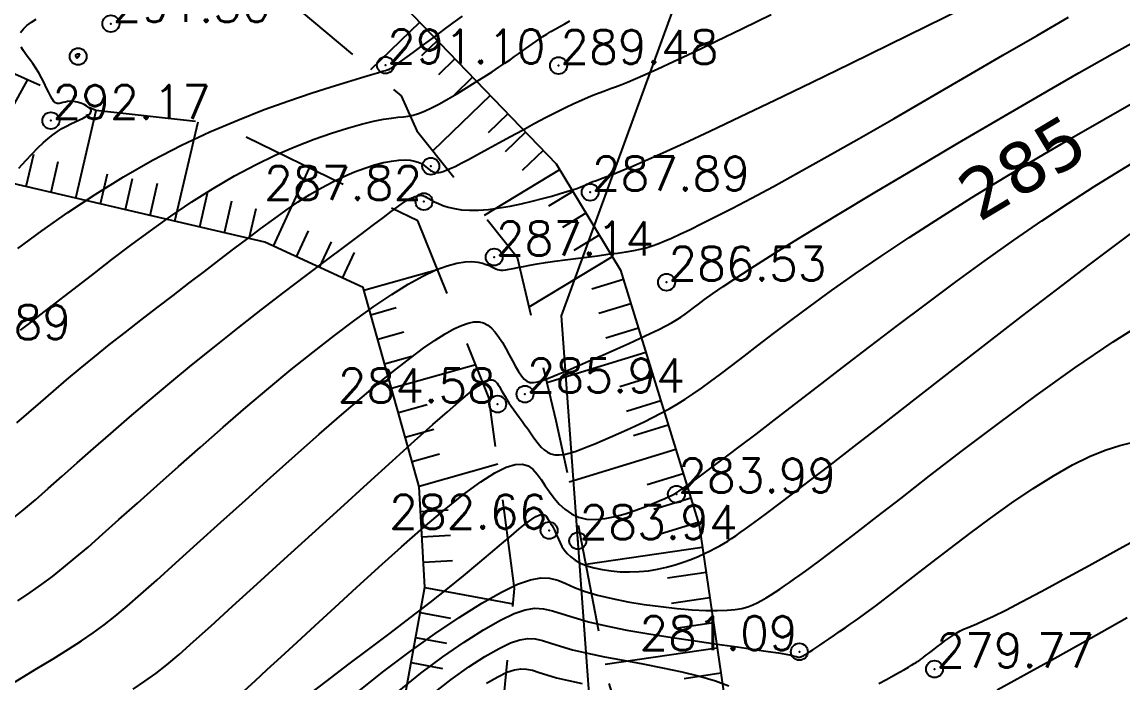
# Model space of a CAD drawing. Header units: millimetres. Extents: x 524954 to 526204, y 9523489 to 9524010.
# Drawn here: x 526036.5 to 526068.94, y 9523775.58 to 9523795.05 of the extents above; entities that cross this region are included whole.
import ezdxf
from ezdxf.enums import TextEntityAlignment as Align

# ---------------------------------------------------------------- set-up
doc = ezdxf.new("R2010")
doc.units = ezdxf.units.MM
doc.header["$PDMODE"] = 32
doc.header["$PDSIZE"] = 0.5
doc.linetypes.add('CACHE2', pattern=[4.7625, 3.175, -1.5875])
for name, color, linetype in [('Bas_Talus', 40, 'CACHE2'), ('CN_01_00', 3, 'Continuous'), ('CN_02_00', 4, 'Continuous'), ('CN_05_00', 6, 'Continuous'), ('CN_10_00', 1, 'Continuous'), ('Cotation Courbes de niveau', 7, 'Continuous'), ('Haut_Talus', 30, 'Continuous'), ('PLUME_4', 3, 'Continuous'), ('Talus', 2, 'Continuous'), ('TopoAlt', 3, 'Continuous'), ('TOPOJIS', 7, 'Continuous')]:
    doc.layers.add(name, color=color, linetype=linetype)
doc.styles.add('Simplex 1.0', font='Simplex.shx', dxfattribs={"width": 0.99, "height": 1})
doc.styles.add('Verdana 1.0', font='verdana.ttf', dxfattribs={"width": 0.99, "height": 1})

# ---------------------------------------------------------------- blocks, each defined once
blk = doc.blocks.new('TCPOINT M')
at = {"color": 0}
blk.add_point((0, 0), dxfattribs=at)
at = {"layer": 'TopoAlt', "style": 'Simplex 1.0', "width": 0.99}
blk.add_attdef('ALT', (0.15, 0.15), '', height=1, dxfattribs=at)

msp = doc.modelspace()

# ---------------------------------------------------------------- linework, layer by layer
at = {"layer": 'Bas_Talus', "flags": 128}
for points in [[(526014.289, 9523817.598), (526018.793, 9523810.412), (526022.725, 9523805.249), (526025.26, 9523803.699), (526028.935, 9523802.665), (526035.981, 9523799.762), (526038.258, 9523799.296), (526042.918, 9523796.703), (526044.316, 9523795.722), (526047.683, 9523792.872), (526048.148, 9523791.838), (526051.101, 9523788.108), (526052.241, 9523783.292), (526052.81, 9523780.709), (526053.796, 9523775.573), (526054.871, 9523772.115), (526056.113, 9523765.907), (526057.933, 9523760.868), (526060.417, 9523751.763)], [(526058.834, 9523750.859), (526054.874, 9523761.678), (526052.719, 9523767.792), (526050.448, 9523772.385), (526051.028, 9523778.338), (526050.271, 9523783.977), (526048.171, 9523789.181), (526042.349, 9523792.03), (526038.681, 9523792.437), (526032.568, 9523795.169), (526027.379, 9523800.009), (526021.266, 9523805.765), (526019.627, 9523807.764), (526012.873, 9523815.903)]]:
    msp.add_lwpolyline(points, dxfattribs=at)
at = {"layer": 'CN_01_00', "flags": 128}
for points, elevation in [([(526036.352, 9523783.221), (526036.702, 9523783.526), (526037.061, 9523783.839), (526037.432, 9523784.161), (526037.817, 9523784.491), (526038.22, 9523784.829), (526038.641, 9523785.176), (526039.082, 9523785.532), (526039.539, 9523785.893), (526040.007, 9523786.257), (526040.481, 9523786.622), (526040.955, 9523786.984), (526041.424, 9523787.341), (526041.883, 9523787.69), (526042.327, 9523788.029), (526042.752, 9523788.354), (526043.159, 9523788.665), (526043.549, 9523788.96), (526043.925, 9523789.238), (526044.29, 9523789.498), (526044.644, 9523789.74), (526044.989, 9523789.961), (526045.329, 9523790.161), (526045.665, 9523790.339), (526045.992, 9523790.495), (526046.309, 9523790.629), (526046.612, 9523790.741), (526046.898, 9523790.832), (526047.162, 9523790.901), (526047.402, 9523790.949), (526047.615, 9523790.976), (526047.797, 9523790.983), (526047.952, 9523790.973), (526048.081, 9523790.948), (526048.189, 9523790.913), (526048.278, 9523790.871), (526048.351, 9523790.825), (526048.412, 9523790.78), (526048.464, 9523790.738), (526048.509, 9523790.702), (526048.549, 9523790.672), (526048.585, 9523790.649), (526048.619, 9523790.631), (526048.652, 9523790.618), (526048.686, 9523790.61), (526048.722, 9523790.607), (526048.76, 9523790.607), (526048.804, 9523790.611), (526048.857, 9523790.621), (526048.925, 9523790.642), (526049.014, 9523790.675), (526049.128, 9523790.723), (526049.272, 9523790.791), (526049.452, 9523790.881), (526049.673, 9523790.997), (526049.938, 9523791.139), (526050.239, 9523791.303), (526050.566, 9523791.483), (526050.91, 9523791.672), (526051.26, 9523791.863), (526051.607, 9523792.051), (526051.94, 9523792.228), (526052.249, 9523792.389), (526052.527, 9523792.528), (526052.776, 9523792.647), (526052.999, 9523792.748), (526053.199, 9523792.834), (526053.381, 9523792.908), (526053.549, 9523792.973), (526053.705, 9523793.031), (526053.855, 9523793.085), (526054.003, 9523793.139), (526054.164, 9523793.2), (526054.353, 9523793.276), (526054.587, 9523793.374), (526054.881, 9523793.503), (526055.251, 9523793.671), (526055.713, 9523793.885), (526056.284, 9523794.154), (526056.971, 9523794.481), (526057.752, 9523794.858), (526058.597, 9523795.271)], 289), ([(526036.375, 9523777.975), (526036.74, 9523778.218), (526037.077, 9523778.455), (526037.401, 9523778.696), (526037.727, 9523778.954), (526038.071, 9523779.239), (526038.449, 9523779.563), (526038.875, 9523779.938), (526039.362, 9523780.371), (526039.903, 9523780.855), (526040.49, 9523781.381), (526041.114, 9523781.936), (526041.763, 9523782.511), (526042.431, 9523783.095), (526043.106, 9523783.678), (526043.78, 9523784.248), (526044.443, 9523784.796), (526045.09, 9523785.315), (526045.715, 9523785.802), (526046.314, 9523786.25), (526046.879, 9523786.654), (526047.406, 9523787.01), (526047.89, 9523787.312), (526048.325, 9523787.554), (526048.707, 9523787.735), (526049.038, 9523787.86), (526049.323, 9523787.937), (526049.566, 9523787.975), (526049.77, 9523787.982), (526049.94, 9523787.966), (526050.08, 9523787.935), (526050.193, 9523787.898), (526050.284, 9523787.862), (526050.358, 9523787.829), (526050.419, 9523787.799), (526050.471, 9523787.773), (526050.52, 9523787.753), (526050.57, 9523787.739), (526050.625, 9523787.731), (526050.691, 9523787.732), (526050.772, 9523787.74), (526050.869, 9523787.755), (526050.986, 9523787.777), (526051.125, 9523787.805), (526051.287, 9523787.837), (526051.476, 9523787.873), (526051.692, 9523787.911), (526051.939, 9523787.951), (526052.216, 9523787.992), (526052.517, 9523788.033), (526052.832, 9523788.074), (526053.154, 9523788.115), (526053.472, 9523788.156), (526053.779, 9523788.196), (526054.065, 9523788.235), (526054.321, 9523788.273), (526054.542, 9523788.31), (526054.735, 9523788.348), (526054.911, 9523788.391), (526055.08, 9523788.443), (526055.254, 9523788.505), (526055.442, 9523788.582), (526055.656, 9523788.677), (526055.905, 9523788.792), (526056.202, 9523788.933), (526056.553, 9523789.103), (526056.966, 9523789.309), (526057.45, 9523789.556), (526058.012, 9523789.851), (526058.66, 9523790.199), (526059.402, 9523790.606), (526060.246, 9523791.078), (526061.193, 9523791.616), (526062.217, 9523792.205), (526063.286, 9523792.824), (526064.367, 9523793.451), (526065.428, 9523794.068), (526066.436, 9523794.654), (526067.358, 9523795.187)], 287), ([(526036.377, 9523788.364), (526037.091, 9523788.888), (526037.857, 9523789.427), (526038.664, 9523789.965), (526039.498, 9523790.486), (526040.348, 9523790.974), (526041.202, 9523791.415), (526042.045, 9523791.809), (526042.863, 9523792.158), (526043.643, 9523792.464), (526044.371, 9523792.728), (526045.032, 9523792.952), (526045.614, 9523793.138), (526046.101, 9523793.288), (526046.486, 9523793.405), (526046.776, 9523793.492), (526046.986, 9523793.554), (526047.13, 9523793.595), (526047.222, 9523793.621), (526047.275, 9523793.636), (526047.304, 9523793.645), (526047.322, 9523793.652), (526047.342, 9523793.662), (526047.368, 9523793.677), (526047.405, 9523793.7), (526047.455, 9523793.733), (526047.523, 9523793.78), (526047.611, 9523793.843), (526047.723, 9523793.924), (526047.863, 9523794.026), (526048.033, 9523794.151), (526048.23, 9523794.296), (526048.45, 9523794.459), (526048.691, 9523794.636), (526048.948, 9523794.825), (526049.217, 9523795.023), (526049.495, 9523795.226)], 291), ([(526044.944, 9523775.188), (526045.507, 9523775.626), (526046.109, 9523776.084), (526046.731, 9523776.553), (526047.355, 9523777.022), (526047.962, 9523777.482), (526048.534, 9523777.922), (526049.056, 9523778.334), (526049.526, 9523778.715), (526049.946, 9523779.064), (526050.318, 9523779.378), (526050.644, 9523779.656), (526050.926, 9523779.896), (526051.165, 9523780.097), (526051.364, 9523780.258), (526051.525, 9523780.377), (526051.652, 9523780.458), (526051.75, 9523780.506), (526051.825, 9523780.527), (526051.881, 9523780.524), (526051.924, 9523780.503), (526051.958, 9523780.468), (526051.989, 9523780.425), (526052.02, 9523780.376), (526052.054, 9523780.324), (526052.088, 9523780.266), (526052.124, 9523780.203), (526052.161, 9523780.134), (526052.2, 9523780.058), (526052.239, 9523779.976), (526052.28, 9523779.886), (526052.322, 9523779.79), (526052.369, 9523779.687), (526052.425, 9523779.582), (526052.493, 9523779.476), (526052.578, 9523779.371), (526052.683, 9523779.27), (526052.813, 9523779.175), (526052.971, 9523779.088), (526053.16, 9523779.012), (526053.376, 9523778.948), (526053.615, 9523778.897), (526053.871, 9523778.859), (526054.14, 9523778.835), (526054.417, 9523778.827), (526054.697, 9523778.836), (526054.975, 9523778.862), (526055.247, 9523778.905), (526055.51, 9523778.964), (526055.763, 9523779.035), (526056.003, 9523779.114), (526056.228, 9523779.198), (526056.437, 9523779.285), (526056.627, 9523779.37), (526056.797, 9523779.451), (526056.945, 9523779.526), (526057.077, 9523779.595), (526057.197, 9523779.664), (526057.313, 9523779.734), (526057.428, 9523779.81), (526057.55, 9523779.893), (526057.684, 9523779.988), (526057.836, 9523780.097), (526058.012, 9523780.225), (526058.226, 9523780.382), (526058.491, 9523780.579), (526058.82, 9523780.826), (526059.227, 9523781.134), (526059.726, 9523781.516), (526060.331, 9523781.981), (526061.055, 9523782.541), (526061.904, 9523783.2), (526062.854, 9523783.938), (526063.871, 9523784.729), (526064.924, 9523785.545), (526065.979, 9523786.361), (526067.005, 9523787.149), (526067.967, 9523787.884), (526068.835, 9523788.538), (526069.583, 9523789.091)], 283), ([(526047.62, 9523775.324), (526048.267, 9523775.845), (526048.915, 9523776.327), (526049.538, 9523776.756), (526050.111, 9523777.119), (526050.608, 9523777.403), (526051.013, 9523777.597), (526051.344, 9523777.711), (526051.625, 9523777.755), (526051.883, 9523777.742), (526052.145, 9523777.684), (526052.435, 9523777.592), (526052.78, 9523777.479), (526053.206, 9523777.356), (526053.731, 9523777.233), (526054.335, 9523777.114), (526054.991, 9523777), (526055.672, 9523776.892), (526056.351, 9523776.791), (526057, 9523776.698), (526057.592, 9523776.616), (526058.099, 9523776.544), (526058.502, 9523776.485), (526058.806, 9523776.437), (526059.028, 9523776.398), (526059.18, 9523776.369), (526059.276, 9523776.347), (526059.332, 9523776.331), (526059.36, 9523776.321), (526059.375, 9523776.314), (526059.389, 9523776.311), (526059.404, 9523776.31), (526059.42, 9523776.311), (526059.437, 9523776.314), (526059.455, 9523776.319), (526059.473, 9523776.325), (526059.493, 9523776.333), (526059.513, 9523776.342), (526059.535, 9523776.352), (526059.56, 9523776.365), (526059.59, 9523776.382), (526059.629, 9523776.405), (526059.678, 9523776.436), (526059.741, 9523776.476), (526059.818, 9523776.527), (526059.914, 9523776.591), (526060.029, 9523776.669), (526060.16, 9523776.758), (526060.304, 9523776.856), (526060.457, 9523776.961), (526060.614, 9523777.069), (526060.772, 9523777.178), (526060.926, 9523777.286), (526061.074, 9523777.389), (526061.212, 9523777.487), (526061.352, 9523777.587), (526061.503, 9523777.698), (526061.679, 9523777.829), (526061.892, 9523777.99), (526062.152, 9523778.189), (526062.471, 9523778.436), (526062.863, 9523778.74), (526063.332, 9523779.104), (526063.868, 9523779.517), (526064.451, 9523779.96), (526065.066, 9523780.414), (526065.693, 9523780.862), (526066.316, 9523781.286), (526066.916, 9523781.667), (526067.477, 9523781.989), (526067.986, 9523782.237), (526068.447, 9523782.422), (526068.872, 9523782.558), (526069.271, 9523782.66)], 281), ([(526065.255, 9523775.345), (526065.757, 9523775.621), (526066.327, 9523775.935), (526066.955, 9523776.284), (526067.632, 9523776.661), (526068.349, 9523777.062), (526069.096, 9523777.48)], 279), ([(526050.199, 9523775.547), (526050.531, 9523775.737), (526050.802, 9523775.867), (526051.022, 9523775.943), (526051.21, 9523775.972), (526051.382, 9523775.964), (526051.557, 9523775.925), (526051.75, 9523775.864), (526051.981, 9523775.788), (526052.265, 9523775.706), (526052.616, 9523775.623), (526053.022, 9523775.537)], 279)]:
    msp.add_lwpolyline(points, dxfattribs=dict(at, elevation=elevation))
at = {"layer": 'CN_01_00', "elevation": 291, "flags": 128}
msp.add_lwpolyline([(526038.204, 9523794.097), (526038.199, 9523794.102), (526038.191, 9523794.105), (526038.182, 9523794.106), (526038.17, 9523794.105), (526038.158, 9523794.103), (526038.146, 9523794.101), (526038.134, 9523794.097), (526038.122, 9523794.093), (526038.112, 9523794.089), (526038.102, 9523794.085), (526038.094, 9523794.08), (526038.087, 9523794.076), (526038.082, 9523794.071), (526038.078, 9523794.066), (526038.075, 9523794.061), (526038.075, 9523794.056), (526038.076, 9523794.051), (526038.078, 9523794.045), (526038.081, 9523794.04), (526038.085, 9523794.034), (526038.09, 9523794.029), (526038.094, 9523794.022), (526038.099, 9523794.016), (526038.103, 9523794.009), (526038.107, 9523794.002), (526038.111, 9523793.996), (526038.116, 9523793.992), (526038.121, 9523793.988), (526038.127, 9523793.987), (526038.134, 9523793.988), (526038.142, 9523793.993), (526038.151, 9523794.001), (526038.162, 9523794.012), (526038.172, 9523794.024), (526038.183, 9523794.038), (526038.192, 9523794.053), (526038.199, 9523794.066), (526038.204, 9523794.079), (526038.206, 9523794.089), (526038.204, 9523794.097)], close=True, dxfattribs=at)
at = {"layer": 'CN_02_00', "flags": 128}
for points, elevation in [([(526036.205, 9523780.385), (526036.541, 9523780.66), (526036.895, 9523780.959), (526037.275, 9523781.286), (526037.687, 9523781.648), (526038.132, 9523782.041), (526038.611, 9523782.465), (526039.123, 9523782.915), (526039.669, 9523783.389), (526040.247, 9523783.885), (526040.858, 9523784.399), (526041.501, 9523784.929), (526042.174, 9523785.472), (526042.864, 9523786.017), (526043.556, 9523786.555), (526044.233, 9523787.076), (526044.881, 9523787.569), (526045.483, 9523788.024), (526046.024, 9523788.431), (526046.489, 9523788.78), (526046.867, 9523789.063), (526047.164, 9523789.287), (526047.392, 9523789.457), (526047.562, 9523789.584), (526047.686, 9523789.675), (526047.775, 9523789.738), (526047.841, 9523789.782), (526047.895, 9523789.814), (526047.946, 9523789.841), (526047.996, 9523789.865), (526048.044, 9523789.885), (526048.09, 9523789.902), (526048.134, 9523789.916), (526048.174, 9523789.927), (526048.211, 9523789.934), (526048.243, 9523789.938), (526048.271, 9523789.939), (526048.298, 9523789.936), (526048.325, 9523789.928), (526048.356, 9523789.915), (526048.394, 9523789.897), (526048.441, 9523789.871), (526048.501, 9523789.838), (526048.576, 9523789.797), (526048.669, 9523789.748), (526048.782, 9523789.695), (526048.916, 9523789.641), (526049.073, 9523789.589), (526049.255, 9523789.546), (526049.462, 9523789.513), (526049.697, 9523789.496), (526049.961, 9523789.497), (526050.254, 9523789.521), (526050.569, 9523789.564), (526050.895, 9523789.621), (526051.224, 9523789.689), (526051.545, 9523789.764), (526051.85, 9523789.841), (526052.129, 9523789.916), (526052.372, 9523789.986), (526052.573, 9523790.045), (526052.734, 9523790.096), (526052.86, 9523790.139), (526052.957, 9523790.174), (526053.03, 9523790.203), (526053.084, 9523790.227), (526053.124, 9523790.246), (526053.156, 9523790.262), (526053.184, 9523790.276), (526053.213, 9523790.289), (526053.246, 9523790.303), (526053.287, 9523790.32), (526053.34, 9523790.34), (526053.409, 9523790.365), (526053.497, 9523790.397), (526053.608, 9523790.438), (526053.749, 9523790.49), (526053.932, 9523790.559), (526054.173, 9523790.656), (526054.488, 9523790.787), (526054.891, 9523790.962), (526055.398, 9523791.189), (526056.024, 9523791.475), (526056.786, 9523791.83), (526057.689, 9523792.258), (526058.705, 9523792.744), (526059.799, 9523793.272), (526060.933, 9523793.824), (526062.072, 9523794.381), (526063.178, 9523794.926), (526064.216, 9523795.441)], 288), ([(526036.462, 9523794.741), (526036.542, 9523794.844), (526036.649, 9523794.944), (526036.778, 9523795.04), (526036.923, 9523795.131)], 292), ([(526036.296, 9523775.588), (526036.893, 9523775.945), (526037.425, 9523776.267), (526037.875, 9523776.546), (526038.26, 9523776.794), (526038.602, 9523777.028), (526038.924, 9523777.265), (526039.25, 9523777.522), (526039.602, 9523777.818), (526040.003, 9523778.167), (526040.476, 9523778.589), (526041.037, 9523779.094), (526041.672, 9523779.668), (526042.363, 9523780.292), (526043.088, 9523780.946), (526043.827, 9523781.611), (526044.561, 9523782.266), (526045.269, 9523782.892), (526045.93, 9523783.47), (526046.53, 9523783.984), (526047.068, 9523784.434), (526047.548, 9523784.823), (526047.975, 9523785.155), (526048.353, 9523785.435), (526048.686, 9523785.665), (526048.979, 9523785.85), (526049.235, 9523785.994), (526049.459, 9523786.099), (526049.656, 9523786.168), (526049.828, 9523786.203), (526049.979, 9523786.203), (526050.114, 9523786.172), (526050.236, 9523786.11), (526050.35, 9523786.019), (526050.458, 9523785.9), (526050.564, 9523785.755), (526050.669, 9523785.591), (526050.771, 9523785.416), (526050.871, 9523785.235), (526050.967, 9523785.057), (526051.059, 9523784.89), (526051.147, 9523784.739), (526051.23, 9523784.614), (526051.309, 9523784.518), (526051.39, 9523784.454), (526051.48, 9523784.42), (526051.586, 9523784.414), (526051.715, 9523784.437), (526051.875, 9523784.486), (526052.073, 9523784.561), (526052.316, 9523784.661), (526052.607, 9523784.784), (526052.938, 9523784.926), (526053.296, 9523785.08), (526053.667, 9523785.243), (526054.038, 9523785.407), (526054.398, 9523785.568), (526054.732, 9523785.72), (526055.029, 9523785.859), (526055.278, 9523785.979), (526055.485, 9523786.084), (526055.658, 9523786.177), (526055.804, 9523786.263), (526055.934, 9523786.346), (526056.054, 9523786.43), (526056.174, 9523786.518), (526056.301, 9523786.616), (526056.447, 9523786.727), (526056.628, 9523786.862), (526056.865, 9523787.032), (526057.177, 9523787.246), (526057.585, 9523787.516), (526058.108, 9523787.853), (526058.765, 9523788.266), (526059.578, 9523788.767), (526060.554, 9523789.36), (526061.662, 9523790.026), (526062.858, 9523790.739), (526064.1, 9523791.473), (526065.344, 9523792.202), (526066.548, 9523792.902), (526067.667, 9523793.546), (526068.66, 9523794.108), (526069.494, 9523794.569)], 286), ([(526036.412, 9523790.736), (526036.615, 9523790.963), (526036.8, 9523791.162), (526036.97, 9523791.335), (526037.127, 9523791.485), (526037.274, 9523791.613), (526037.413, 9523791.724), (526037.547, 9523791.819), (526037.678, 9523791.903), (526037.81, 9523791.977), (526037.942, 9523792.044), (526038.073, 9523792.105), (526038.196, 9523792.162), (526038.308, 9523792.216), (526038.403, 9523792.268), (526038.478, 9523792.318), (526038.526, 9523792.367), (526038.544, 9523792.418), (526038.529, 9523792.47), (526038.484, 9523792.521), (526038.416, 9523792.57), (526038.33, 9523792.615), (526038.233, 9523792.654), (526038.131, 9523792.684), (526038.028, 9523792.703), (526037.932, 9523792.71), (526037.847, 9523792.704), (526037.772, 9523792.689), (526037.706, 9523792.67), (526037.647, 9523792.653), (526037.593, 9523792.643), (526037.542, 9523792.645), (526037.493, 9523792.665), (526037.443, 9523792.709), (526037.392, 9523792.779), (526037.338, 9523792.874), (526037.28, 9523792.988), (526037.218, 9523793.117), (526037.151, 9523793.256), (526037.078, 9523793.401), (526036.998, 9523793.548), (526036.911, 9523793.691), (526036.817, 9523793.827), (526036.72, 9523793.956), (526036.627, 9523794.08), (526036.543, 9523794.198), (526036.474, 9523794.311)], 292), ([(526043.064, 9523775.331), (526043.373, 9523775.614), (526043.733, 9523775.945), (526044.146, 9523776.325), (526044.616, 9523776.757), (526045.146, 9523777.246), (526045.736, 9523777.79), (526046.369, 9523778.372), (526047.028, 9523778.971), (526047.693, 9523779.566), (526048.344, 9523780.136), (526048.964, 9523780.66), (526049.531, 9523781.117), (526050.028, 9523781.486), (526050.441, 9523781.75), (526050.775, 9523781.918), (526051.043, 9523782), (526051.257, 9523782.009), (526051.429, 9523781.956), (526051.57, 9523781.854), (526051.693, 9523781.715), (526051.808, 9523781.55), (526051.927, 9523781.371), (526052.055, 9523781.186), (526052.193, 9523781.003), (526052.345, 9523780.83), (526052.514, 9523780.675), (526052.703, 9523780.544), (526052.914, 9523780.446), (526053.152, 9523780.388), (526053.416, 9523780.376), (526053.7, 9523780.403), (526053.994, 9523780.462), (526054.289, 9523780.543), (526054.575, 9523780.638), (526054.844, 9523780.74), (526055.086, 9523780.839), (526055.292, 9523780.926), (526055.456, 9523780.997), (526055.585, 9523781.054), (526055.69, 9523781.104), (526055.783, 9523781.154), (526055.873, 9523781.209), (526055.972, 9523781.275), (526056.091, 9523781.36), (526056.24, 9523781.469), (526056.43, 9523781.607), (526056.665, 9523781.781), (526056.95, 9523781.992), (526057.291, 9523782.246), (526057.69, 9523782.546), (526058.152, 9523782.896), (526058.682, 9523783.3), (526059.284, 9523783.763), (526059.96, 9523784.284), (526060.7, 9523784.855), (526061.49, 9523785.463), (526062.319, 9523786.095), (526063.171, 9523786.739), (526064.036, 9523787.382), (526064.9, 9523788.011), (526065.749, 9523788.614), (526066.573, 9523789.181), (526067.366, 9523789.708), (526068.123, 9523790.195), (526068.84, 9523790.642), (526069.513, 9523791.048)], 284), ([(526046.448, 9523775.319), (526047.167, 9523775.896), (526047.919, 9523776.463), (526048.673, 9523777), (526049.398, 9523777.487), (526050.066, 9523777.906), (526050.646, 9523778.235), (526051.118, 9523778.462), (526051.495, 9523778.596), (526051.802, 9523778.65), (526052.062, 9523778.64), (526052.299, 9523778.581), (526052.536, 9523778.487), (526052.796, 9523778.373), (526053.105, 9523778.253), (526053.477, 9523778.141), (526053.904, 9523778.039), (526054.368, 9523777.948), (526054.853, 9523777.87), (526055.342, 9523777.804), (526055.818, 9523777.752), (526056.265, 9523777.714), (526056.665, 9523777.692), (526057.006, 9523777.686), (526057.292, 9523777.695), (526057.531, 9523777.718), (526057.732, 9523777.753), (526057.902, 9523777.799), (526058.05, 9523777.854), (526058.185, 9523777.918), (526058.313, 9523777.988), (526058.442, 9523778.064), (526058.574, 9523778.145), (526058.71, 9523778.231), (526058.848, 9523778.322), (526058.99, 9523778.418), (526059.136, 9523778.519), (526059.287, 9523778.624), (526059.441, 9523778.734), (526059.604, 9523778.851), (526059.79, 9523778.986), (526060.018, 9523779.155), (526060.305, 9523779.371), (526060.67, 9523779.649), (526061.132, 9523780.004), (526061.708, 9523780.448), (526062.417, 9523780.998), (526063.268, 9523781.66), (526064.239, 9523782.408), (526065.297, 9523783.21), (526066.411, 9523784.034), (526067.548, 9523784.846), (526068.677, 9523785.615), (526069.766, 9523786.307)], 282)]:
    msp.add_lwpolyline(points, dxfattribs=dict(at, elevation=elevation))
at = {"layer": 'CN_05_00', "elevation": 285, "flags": 128}
msp.add_lwpolyline([(526039.779, 9523775.37), (526040.126, 9523775.601), (526040.447, 9523775.833), (526040.773, 9523776.091), (526041.132, 9523776.396), (526041.557, 9523776.772), (526042.076, 9523777.241), (526042.711, 9523777.817), (526043.441, 9523778.481), (526044.235, 9523779.203), (526045.062, 9523779.956), (526045.891, 9523780.71), (526046.691, 9523781.436), (526047.431, 9523782.107), (526048.081, 9523782.693), (526048.617, 9523783.173), (526049.046, 9523783.552), (526049.381, 9523783.844), (526049.637, 9523784.061), (526049.827, 9523784.215), (526049.966, 9523784.32), (526050.067, 9523784.388), (526050.145, 9523784.433), (526050.212, 9523784.464), (526050.27, 9523784.484), (526050.321, 9523784.494), (526050.366, 9523784.494), (526050.406, 9523784.483), (526050.443, 9523784.463), (526050.478, 9523784.434), (526050.511, 9523784.396), (526050.544, 9523784.349), (526050.579, 9523784.293), (526050.615, 9523784.23), (526050.654, 9523784.16), (526050.697, 9523784.082), (526050.745, 9523783.999), (526050.799, 9523783.909), (526050.859, 9523783.813), (526050.927, 9523783.713), (526051.001, 9523783.608), (526051.08, 9523783.499), (526051.163, 9523783.388), (526051.247, 9523783.275), (526051.332, 9523783.16), (526051.417, 9523783.045), (526051.499, 9523782.93), (526051.578, 9523782.817), (526051.656, 9523782.707), (526051.734, 9523782.604), (526051.815, 9523782.511), (526051.902, 9523782.43), (526051.996, 9523782.363), (526052.099, 9523782.315), (526052.215, 9523782.286), (526052.343, 9523782.281), (526052.486, 9523782.296), (526052.642, 9523782.331), (526052.811, 9523782.381), (526052.993, 9523782.447), (526053.188, 9523782.524), (526053.396, 9523782.611), (526053.616, 9523782.706), (526053.848, 9523782.807), (526054.089, 9523782.913), (526054.338, 9523783.023), (526054.59, 9523783.139), (526054.844, 9523783.259), (526055.096, 9523783.383), (526055.345, 9523783.511), (526055.588, 9523783.643), (526055.823, 9523783.78), (526056.055, 9523783.924), (526056.293, 9523784.08), (526056.542, 9523784.252), (526056.809, 9523784.445), (526057.102, 9523784.663), (526057.428, 9523784.909), (526057.793, 9523785.189), (526058.204, 9523785.506), (526058.664, 9523785.859), (526059.178, 9523786.247), (526059.748, 9523786.671), (526060.378, 9523787.128), (526061.072, 9523787.617), (526061.833, 9523788.138), (526062.663, 9523788.691), (526063.564, 9523789.271), (526064.516, 9523789.868), (526065.498, 9523790.47), (526066.487, 9523791.064), (526067.462, 9523791.637), (526068.4, 9523792.178), (526069.279, 9523792.673)], dxfattribs=at)
at = {"layer": 'CN_10_00', "flags": 128}
for points, elevation in [([(526036.458, 9523785.959), (526036.728, 9523786.168), (526037.029, 9523786.399), (526037.365, 9523786.658), (526037.742, 9523786.949), (526038.165, 9523787.277), (526038.638, 9523787.644), (526039.154, 9523788.043), (526039.707, 9523788.462), (526040.289, 9523788.891), (526040.893, 9523789.321), (526041.512, 9523789.741), (526042.138, 9523790.14), (526042.764, 9523790.509), (526043.383, 9523790.838), (526043.987, 9523791.127), (526044.569, 9523791.379), (526045.12, 9523791.594), (526045.633, 9523791.774), (526046.101, 9523791.921), (526046.516, 9523792.036), (526046.87, 9523792.121), (526047.159, 9523792.179), (526047.393, 9523792.216), (526047.585, 9523792.239), (526047.747, 9523792.256), (526047.894, 9523792.275), (526048.037, 9523792.303), (526048.191, 9523792.348), (526048.368, 9523792.417), (526048.577, 9523792.516), (526048.815, 9523792.64), (526049.072, 9523792.784), (526049.341, 9523792.941), (526049.612, 9523793.106), (526049.879, 9523793.271), (526050.131, 9523793.431), (526050.362, 9523793.58), (526050.564, 9523793.713), (526050.74, 9523793.83), (526050.893, 9523793.934), (526051.027, 9523794.028), (526051.147, 9523794.112), (526051.255, 9523794.19), (526051.356, 9523794.263), (526051.454, 9523794.334), (526051.552, 9523794.404), (526051.652, 9523794.475), (526051.754, 9523794.546), (526051.861, 9523794.618), (526051.974, 9523794.69), (526052.094, 9523794.765), (526052.221, 9523794.84), (526052.358, 9523794.918), (526052.505, 9523794.998), (526052.66, 9523795.079)], 290), ([(526061.77, 9523775.536), (526061.995, 9523775.658), (526062.199, 9523775.771), (526062.377, 9523775.87), (526062.524, 9523775.954), (526062.643, 9523776.022), (526062.737, 9523776.078), (526062.811, 9523776.122), (526062.868, 9523776.157), (526062.912, 9523776.185), (526062.946, 9523776.208), (526062.974, 9523776.228), (526063, 9523776.246), (526063.026, 9523776.265), (526063.054, 9523776.286), (526063.087, 9523776.31), (526063.127, 9523776.34), (526063.176, 9523776.378), (526063.235, 9523776.424), (526063.309, 9523776.481), (526063.396, 9523776.549), (526063.496, 9523776.626), (526063.606, 9523776.709), (526063.72, 9523776.794), (526063.838, 9523776.877), (526063.954, 9523776.957), (526064.067, 9523777.028), (526064.171, 9523777.088), (526064.269, 9523777.136), (526064.371, 9523777.18), (526064.495, 9523777.23), (526064.655, 9523777.297), (526064.868, 9523777.391), (526065.15, 9523777.523), (526065.515, 9523777.704), (526065.981, 9523777.944), (526066.557, 9523778.249), (526067.227, 9523778.612), (526067.971, 9523779.019), (526068.765, 9523779.457), (526069.589, 9523779.915)], 280), ([(526048.615, 9523775.228), (526049.157, 9523775.655), (526049.677, 9523776.026), (526050.155, 9523776.333), (526050.57, 9523776.57), (526050.908, 9523776.732), (526051.183, 9523776.827), (526051.417, 9523776.864), (526051.633, 9523776.853), (526051.851, 9523776.804), (526052.093, 9523776.728), (526052.38, 9523776.633), (526052.736, 9523776.531), (526053.173, 9523776.428), (526053.678, 9523776.326), (526054.231, 9523776.222), (526054.808, 9523776.114), (526055.39, 9523776.002), (526055.955, 9523775.882), (526056.482, 9523775.754), (526056.95, 9523775.616), (526057.342, 9523775.467)], 280)]:
    msp.add_lwpolyline(points, dxfattribs=dict(at, elevation=elevation))
at = {"layer": 'Haut_Talus', "flags": 128}
for points in [[(526013.158, 9523827.175), (526016.477, 9523820.983), (526018.98, 9523813.589), (526022.318, 9523809.944), (526024.513, 9523806.068), (526032.544, 9523802.84), (526038.814, 9523801.855), (526041.913, 9523800.617), (526047.239, 9523796.072), (526052.251, 9523790.862), (526054.15, 9523787.729), (526056.467, 9523780.209), (526057.875, 9523770.625), (526060.602, 9523766.817), (526060.767, 9523761.87), (526061.346, 9523757.241), (526062.667, 9523753.861)], [(526056.64, 9523747.182), (526054.163, 9523755.757), (526050.695, 9523763.26), (526049.126, 9523767.052), (526047.554, 9523770.789), (526047.554, 9523773.839), (526048.379, 9523778.374), (526048.214, 9523781.342), (526046.56, 9523787.218), (526043.663, 9523788.556), (526036.232, 9523790.287), (526033.094, 9523792.019), (526029.543, 9523795.399), (526023.921, 9523800.035), (526020.123, 9523804.075), (526013.855, 9523810.396), (526008.091, 9523814)]]:
    msp.add_lwpolyline(points, dxfattribs=at)
at = {"layer": 'PLUME_4'}
msp.add_lwpolyline([(525953.448, 9523672.377), (525961.987, 9523679.016), (525962.449, 9523679.551), (525968.277, 9523689.001), (525977.923, 9523694.217), (525986.426, 9523701.355), (525986.426, 9523701.355), (525995.001, 9523707.495), (526004.039, 9523714.171), (526011.509, 9523721.735), (526011.971, 9523722.27), (526019.44, 9523729.834), (526025.803, 9523738.821), (526032.737, 9523746.847), (526033.199, 9523747.382), (526039.634, 9523755.372), (526044.927, 9523765.283), (526053.466, 9523771.922), (526053.43, 9523772.421), (526052.411, 9523786.384), (526056.171, 9523796.685)], dxfattribs=at)
msp.add_lwpolyline([(525953.448, 9523672.377), (525961.987, 9523679.016), (525962.449, 9523679.551), (525968.277, 9523689.001), (525977.923, 9523694.217), (525986.426, 9523701.355), (525986.426, 9523701.355), (525995.001, 9523707.495), (526004.039, 9523714.171), (526011.509, 9523721.735), (526011.971, 9523722.27), (526019.44, 9523729.834), (526025.803, 9523738.821), (526032.737, 9523746.847), (526033.199, 9523747.382), (526039.634, 9523755.372), (526044.927, 9523765.283), (526053.466, 9523771.922), (526053.43, 9523772.421), (526052.411, 9523786.384), (526056.171, 9523796.685)], dxfattribs=at)
at = {"layer": 'Talus'}
for p, q in [((526048.23, 9523795.041), (526046.774, 9523793.64)), ((526048.75, 9523794.501), (526048.284, 9523794.052)), ((526049.27, 9523793.96), (526048.787, 9523793.495)), ((526035.275, 9523790.815), (526036.666, 9523793.337)), ((526049.79, 9523793.42), (526049.243, 9523792.893)), ((526050.31, 9523792.879), (526048.615, 9523791.248)), ((526038.089, 9523789.854), (526038.69, 9523792.436)), ((526050.83, 9523792.339), (526050.248, 9523791.778)), ((526041.011, 9523789.174), (526041.693, 9523792.103)), ((526051.35, 9523791.798), (526050.75, 9523791.221)), ((526051.87, 9523791.258), (526051.253, 9523790.664)), ((526036.628, 9523790.195), (526036.85, 9523791.149)), ((526037.359, 9523790.025), (526037.57, 9523790.931)), ((526038.819, 9523789.684), (526039.027, 9523790.574)), ((526043.914, 9523788.44), (526044.978, 9523790.744)), ((526052.355, 9523790.691), (526050.126, 9523789.339)), ((526039.55, 9523789.514), (526039.764, 9523790.432)), ((526040.28, 9523789.344), (526040.501, 9523790.291)), ((526041.741, 9523789.004), (526041.973, 9523789.998)), ((526052.744, 9523790.049), (526052.028, 9523789.615)), ((526042.472, 9523788.833), (526042.69, 9523789.772)), ((526043.202, 9523788.663), (526043.408, 9523789.546)), ((526053.133, 9523789.408), (526052.443, 9523788.99)), ((526044.595, 9523788.125), (526044.947, 9523788.888)), ((526045.276, 9523787.811), (526045.626, 9523788.569)), ((526053.522, 9523788.766), (526052.77, 9523788.311)), ((526045.957, 9523787.497), (526046.304, 9523788.249)), ((526053.91, 9523788.125), (526051.45, 9523786.634)), ((526046.584, 9523787.136), (526048.75, 9523787.746)), ((526054.235, 9523787.455), (526053.309, 9523787.17)), ((526046.787, 9523786.414), (526047.535, 9523786.625)), ((526054.456, 9523786.738), (526053.514, 9523786.448)), ((526054.677, 9523786.021), (526053.719, 9523785.726)), ((526046.99, 9523785.692), (526047.765, 9523785.91)), ((526047.193, 9523784.97), (526047.995, 9523785.196)), ((526054.897, 9523785.305), (526051.978, 9523784.405)), ((526047.396, 9523784.248), (526049.88, 9523784.947)), ((526055.118, 9523784.588), (526054.129, 9523784.283)), ((526047.6, 9523783.526), (526048.454, 9523783.766)), ((526055.339, 9523783.871), (526054.332, 9523783.561)), ((526055.56, 9523783.154), (526054.533, 9523782.838)), ((526047.803, 9523782.804), (526048.646, 9523783.041)), ((526055.781, 9523782.438), (526052.642, 9523781.471)), ((526048.006, 9523782.082), (526048.815, 9523782.31)), ((526048.209, 9523781.36), (526050.535, 9523782.015)), ((526056.002, 9523781.721), (526054.936, 9523781.393)), ((526056.222, 9523781.004), (526055.131, 9523780.668)), ((526048.255, 9523780.612), (526049.071, 9523780.657)), ((526056.443, 9523780.287), (526055.325, 9523779.943)), ((526048.296, 9523779.863), (526049.133, 9523779.91)), ((526056.564, 9523779.548), (526053.13, 9523779.044)), ((526048.338, 9523779.114), (526049.194, 9523779.162)), ((526056.673, 9523778.806), (526055.539, 9523778.64)), ((526048.378, 9523778.366), (526050.985, 9523777.891)), ((526056.782, 9523778.064), (526055.659, 9523777.899)), ((526048.243, 9523777.628), (526049.133, 9523777.466)), ((526056.891, 9523777.322), (526055.779, 9523777.159)), ((526048.109, 9523776.89), (526049.019, 9523776.724)), ((526057, 9523776.58), (526053.696, 9523776.095)), ((526047.975, 9523776.152), (526048.905, 9523775.983)), ((526057.109, 9523775.838), (526056.027, 9523775.679))]:
    msp.add_line(p, q, dxfattribs=at)

# ---------------------------------------------------------------- block references
at = {"layer": 'TOPOJIS'}
ref = msp.add_blockref('TCPOINT M', (526039.123, 9523795, 291.5), dxfattribs=at)
ref.add_attrib('ALT', '291.50', (526039.173, 9523795.05, 291.5), dxfattribs={"layer": 'TopoAlt', "height": 1, "style": 'Simplex 1.0', "width": 0.99})
ref = msp.add_blockref('TCPOINT M', (526047.217, 9523793.776, 291.1), dxfattribs=at)
ref.add_attrib('ALT', '291.10', (526047.267, 9523793.826, 291.1), dxfattribs={"layer": 'TopoAlt', "height": 1, "style": 'Simplex 1.0', "width": 0.99})
ref = msp.add_blockref('TCPOINT M', (526052.325, 9523793.763, 289.48), dxfattribs=at)
ref.add_attrib('ALT', '289.48', (526052.375, 9523793.813, 289.48), dxfattribs={"layer": 'TopoAlt', "height": 1, "style": 'Simplex 1.0', "width": 0.99})
for p in [(526038.158, 9523794.032, 290.95), (526048.556, 9523790.795, 289.17)]:
    msp.add_blockref('TCPOINT M', p, dxfattribs=at)
ref = msp.add_blockref('TCPOINT M', (526037.353, 9523792.139, 292.17), dxfattribs=at)
ref.add_attrib('ALT', '292.17', (526037.403, 9523792.189, 292.17), dxfattribs={"layer": 'TopoAlt', "height": 1, "style": 'Simplex 1.0', "width": 0.99})
ref = msp.add_blockref('TCPOINT M', (526053.256, 9523790.028, 287.89), dxfattribs=at)
ref.add_attrib('ALT', '287.89', (526053.306, 9523790.078, 287.89), dxfattribs={"layer": 'TopoAlt', "height": 1, "style": 'Simplex 1.0', "width": 0.99})
ref = msp.add_blockref('TCPOINT M', (526048.356, 9523789.751, 287.82), dxfattribs=at)
ref.add_attrib('ALT', '287.82', dxfattribs={"layer": 'TopoAlt', "height": 1, "style": 'Simplex 1.0', "width": 0.99}).set_placement((526048.306, 9523789.801, 287.82), align=Align.RIGHT)
ref = msp.add_blockref('TCPOINT M', (526050.425, 9523788.114, 287.14), dxfattribs=at)
ref.add_attrib('ALT', '287.14', (526050.475, 9523788.164, 287.14), dxfattribs={"layer": 'TopoAlt', "height": 1, "style": 'Simplex 1.0', "width": 0.99})
ref = msp.add_blockref('TCPOINT M', (526055.511, 9523787.372, 286.53), dxfattribs=at)
ref.add_attrib('ALT', '286.53', (526055.561, 9523787.422, 286.53), dxfattribs={"layer": 'TopoAlt', "height": 1, "style": 'Simplex 1.0', "width": 0.99})
ref = msp.add_blockref('TCPOINT M', (526033.235, 9523785.643, 290.89), dxfattribs=at)
ref.add_attrib('ALT', '290.89', (526033.285, 9523785.693, 290.89), dxfattribs={"layer": 'TopoAlt', "height": 1, "style": 'Simplex 1.0', "width": 0.99})
ref = msp.add_blockref('TCPOINT M', (526051.334, 9523784.071, 285.94), dxfattribs=at)
ref.add_attrib('ALT', '285.94', (526051.384, 9523784.121, 285.94), dxfattribs={"layer": 'TopoAlt', "height": 1, "style": 'Simplex 1.0', "width": 0.99})
ref = msp.add_blockref('TCPOINT M', (526050.528, 9523783.777, 284.58), dxfattribs=at)
ref.add_attrib('ALT', '284.58', dxfattribs={"layer": 'TopoAlt', "height": 1, "style": 'Simplex 1.0', "width": 0.99}).set_placement((526050.478, 9523783.827, 284.58), align=Align.RIGHT)
ref = msp.add_blockref('TCPOINT M', (526055.8, 9523781.119, 283.99), dxfattribs=at)
ref.add_attrib('ALT', '283.99', (526055.85, 9523781.169, 283.99), dxfattribs={"layer": 'TopoAlt', "height": 1, "style": 'Simplex 1.0', "width": 0.99})
ref = msp.add_blockref('TCPOINT M', (526052.045, 9523780.051, 282.66), dxfattribs=at)
ref.add_attrib('ALT', '282.66', dxfattribs={"layer": 'TopoAlt', "height": 1, "style": 'Simplex 1.0', "width": 0.99}).set_placement((526051.995, 9523780.101, 282.66), align=Align.RIGHT)
ref = msp.add_blockref('TCPOINT M', (526052.892, 9523779.745, 283.94), dxfattribs=at)
ref.add_attrib('ALT', '283.94', (526052.942, 9523779.795, 283.94), dxfattribs={"layer": 'TopoAlt', "height": 1, "style": 'Simplex 1.0', "width": 0.99})
ref = msp.add_blockref('TCPOINT M', (526059.425, 9523776.472, 281.09), dxfattribs=at)
ref.add_attrib('ALT', '281.09', dxfattribs={"layer": 'TopoAlt', "height": 1, "style": 'Simplex 1.0', "width": 0.99}).set_placement((526059.375, 9523776.522, 281.09), align=Align.RIGHT)
ref = msp.add_blockref('TCPOINT M', (526063.411, 9523775.961, 279.77), dxfattribs=at)
ref.add_attrib('ALT', '279.77', (526063.461, 9523776.011, 279.77), dxfattribs={"layer": 'TopoAlt', "height": 1, "style": 'Simplex 1.0', "width": 0.99})

# ---------------------------------------------------------------- texts
at = {"layer": 'Cotation Courbes de niveau', "style": 'Verdana 1.0', "width": 0.99}
msp.add_text('285', height=1.5, rotation=30.9845, dxfattribs=at).set_placement((526065.996, 9523790.769, 285), align=Align.MIDDLE_CENTER)

doc.saveas('drawing.dxf')
